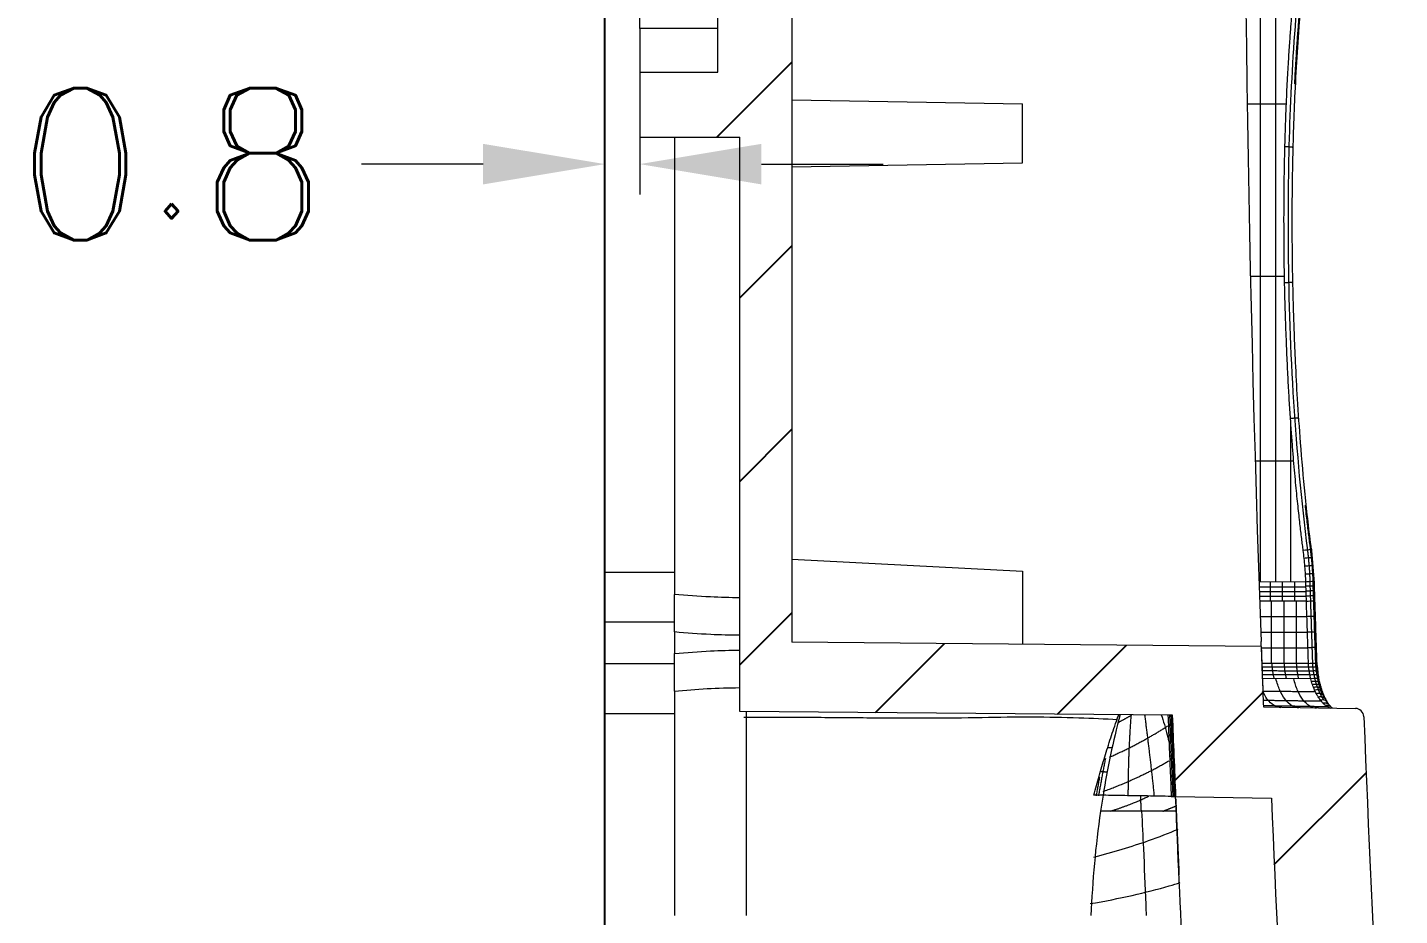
# Model space of a CAD drawing. Header units: millimetres. Extents: x -2408 to -1447, y -915 to -594.
# Drawn here: x -1907.45 to -1875.9, y -840.73 to -820.31 of the extents above; entities that cross this region are included whole.
import ezdxf

# ---------------------------------------------------------------- set-up
doc = ezdxf.new("R2010")
doc.units = ezdxf.units.MM
doc.layers.get('0').update_dxf_attribs({"linetype": 'CONTINUOUS'})
doc.layers.get('Defpoints').update_dxf_attribs({"linetype": 'CONTINUOUS'})
doc.layers.add('4', color=7, linetype='CONTINUOUS', true_color=0xffffff)
doc.styles.add('ROMANC', font='romanc.shx', dxfattribs={"bigfont": 'gbcbig.shx'})
doc.dimstyles.new('YanXiu', dxfattribs={"dimtxt": 2.5, "dimasz": 2.2, "dimexe": 0.66, "dimexo": 0.66, "dimgap": 0.66, "dimtad": 0, "dimdsep": 46, "dimtxsty": 'ROMANC', "dimcen": 0, "dimclrd": 256, "dimclre": 131, "dimclrt": 42, "dimazin": 2, "dimtfac": 1, "dimtofl": 0, "dimtmove": 0, "dimatfit": 3, "dimfxl": 0, "dimlwd": 5, "dimlwe": 5, "dimarcsym": 0})

# ---------------------------------------------------------------- blocks, each defined once
blk = doc.blocks.new('HATCH3')
at = {"color": 1, "linetype": 'Continuous'}
for p, q in [((1309.545, 1596.099), (1311.282, 1597.836)), ((1310.076, 1592.387), (1311.282, 1593.593)), ((1310.076, 1588.145), (1311.282, 1589.351)), ((1310.076, 1583.902), (1311.282, 1585.108)), ((1313.217, 1582.801), (1314.811, 1584.395)), ((1317.423, 1582.764), (1319.017, 1584.358)), ((1320.134, 1581.232), (1322.166, 1583.264)), ((1322.43, 1579.286), (1324.553, 1581.408))]:
    blk.add_line(p, q, dxfattribs=at)
blk = doc.blocks.new('*D46')
at = {"color": 131, "lineweight": 5}
for p, q in [((1516.092, 544.22), (1516.092, 542.853)), ((1516.892, 544.22), (1516.892, 542.853))]:
    blk.add_line(p, q, dxfattribs=at)
at = {"lineweight": 5}
for p, q in [((1513.292, 543.553), (1510.492, 543.553)), ((1519.692, 543.553), (1522.492, 543.553))]:
    blk.add_line(p, q, dxfattribs=at)
for points in [[(1513.292, 544.019), (1513.292, 543.086), (1516.092, 543.553)], [(1519.692, 544.019), (1519.692, 543.086), (1516.892, 543.553)]]:
    blk.add_solid(points)
at = {"layer": 'Defpoints', "color": 0}
for p in [(1516.092, 544.92, 35), (1516.892, 544.92, 35), (1516.092, 543.553)]:
    blk.add_point(p, dxfattribs=at)
at = {"color": 42, "insert": (1506.126, 543.553), "char_height": 3.5, "attachment_point": 5, "style": 'ROMANC'}
blk.add_mtext('0.8', dxfattribs=at)

msp = doc.modelspace()

# ---------------------------------------------------------------- linework, layer by layer
at = {"color": 1}
msp.add_line((-1894.172, -881.15, 35), (-1894.172, -650.987, 35), dxfattribs=at)
at = {"layer": '4', "color": 7, "linetype": 'Continuous', "lineweight": 5}
for p, q in [((-1889.872, -817.832, 35), (-1889.872, -834.447, 35)), ((-1893.372, -820.332, 35), (-1893.372, -819.332, 35)), ((-1891.572, -821.332, 35), (-1891.572, -819.332, 35)), ((-1894.172, -819.457, 35), (-1894.172, -832.833, 35)), ((-1891.572, -820.332, 35), (-1893.372, -820.332, 35)), ((-1893.372, -820.332, 35), (-1893.372, -821.332, 35)), ((-1893.372, -821.332, 35), (-1893.372, -822.832, 35)), ((-1893.372, -821.332, 35), (-1891.572, -821.332, 35)), ((-1889.872, -821.972, 35), (-1884.572, -822.065, 35)), ((-1884.572, -823.42, 35), (-1884.572, -822.065, 35)), ((-1879.401, -822.062, 35), (-1878.499, -822.062, 35)), ((-1893.372, -822.832, 35), (-1891.072, -822.832, 35)), ((-1892.572, -822.832, 35), (-1892.572, -833.345, 35)), ((-1891.072, -836.037, 35), (-1891.072, -822.832, 35)), ((-1889.872, -823.513, 35), (-1884.572, -823.42, 35)), ((-1879.327, -826.029, 35), (-1878.542, -826.029, 35)), ((-1879.219, -830.275, 35), (-1878.33, -830.275, 35)), ((-1889.872, -832.535, 35), (-1884.572, -832.813, 35)), ((-1894.172, -832.833, 35), (-1892.572, -832.833, 35)), ((-1884.572, -832.813, 35), (-1884.572, -834.493, 35)), ((-1878.054, -833.061, 35), (-1879.132, -833.06, 35)), ((-1879.128, -833.168, 35), (-1878.05, -833.168, 35)), ((-1879.125, -833.279, 35), (-1878.047, -833.279, 35)), ((-1879.121, -833.39, 35), (-1878.043, -833.39, 35)), ((-1878.04, -833.499, 35), (-1879.117, -833.499, 35)), ((-1879.105, -833.853, 35), (-1878.028, -833.853, 35)), ((-1894.172, -833.977, 35), (-1892.572, -833.977, 35)), ((-1894.172, -834.937, 35), (-1894.172, -833.977, 35)), ((-1892.572, -834.209, 35), (-1892.572, -834.705, 35)), ((-1879.092, -834.216, 35), (-1878.016, -834.216, 35)), ((-1879.081, -834.541, 35), (-1889.872, -834.447, 35)), ((-1879.079, -834.578, 35), (-1878.004, -834.578, 35)), ((-1894.172, -834.937, 35), (-1892.572, -834.937, 35)), ((-1877.992, -834.932, 35), (-1879.066, -834.932, 35)), ((-1877.941, -835.287, 35), (-1879.054, -835.28, 35)), ((-1892.572, -835.57, 35), (-1892.572, -840.732, 35)), ((-1894.172, -836.082, 35), (-1892.572, -836.082, 35)), ((-1894.172, -836.082, 35), (-1894.172, -849.458, 35)), ((-1881.123, -836.123, 35), (-1891.072, -836.037, 35)), ((-1879.029, -835.932, 35), (-1876.915, -835.969, 35)), ((-1881.148, -837.992, 35), (-1881.148, -837.992, 35)), ((-1881.048, -837.994, 35), (-1878.845, -838.032, 35))]:
    msp.add_line(p, q, dxfattribs=at)
for centre, radius, start, end in [((-1275.224, -812.804, 35), 604.248, 182.061629, 182.193616), ((-1275.224, -812.804, 35), 606.348, 182.2041, 182.380971), ((-1876.918, -836.169, 35), 0.2, 3.4369, 89.0001), ((-1876.918, -836.169, 35), 0.2, 2.2238, 3.4369), ((-1275.224, -812.804, 35), 601.948, 182.223826, 183.72807), ((-1275.224, -812.804, 35), 604.148, 182.393298, 183.728069)]:
    msp.add_arc(centre, radius, start, end, dxfattribs=at)
at = {"layer": '4', "color": 7, "linetype": 'Continuous', "lineweight": 5, "extrusion": (0, 0, -1)}
msp.add_arc((1275.224, -812.804, -35), 606.348, 356.88197, 357.619029, dxfattribs=at)
at = {"layer": '4', "color": 7, "linetype": 'Continuous', "lineweight": 5}
for centre, major_axis, ratio, start_param, end_param in [((-1878.116, -832.339, 35), (0.198, 0.026), 0.000113, 5.776032, 7.836368), ((-1878.043, -833.499, 35), (0.2, 0.006), 0.000014, 4.729851, 6.304027), ((-1877.996, -834.932, 35), (0.2, 0.007), 0.000015, 4.729852, 6.314866), ((-1877.996, -834.932, 35), (0.2, 0.007), 0.000015, 0.062015, 0.462659), ((-1877.945, -835.356, 35), (0.196, 0.042), 0.334881, 0.009047, 1.482011), ((-1877.855, -835.665, 35), (0.187, 0.071), 0.565384, 5.745778, 7.625969)]:
    msp.add_ellipse(centre, major_axis=major_axis, ratio=ratio, start_param=start_param, end_param=end_param, dxfattribs=at)
for points, degree in [([(-1878.565, -779.706, 35), (-1879.564, -797.928, 35), (-1879.738, -816.194, 35), (-1879.084, -834.432, 35)], 3), ([(-1878.113, -832.338, 35), (-1878.118, -832.296, 35), (-1878.13, -832.208, 35), (-1878.148, -832.061, 35), (-1878.168, -831.899, 35), (-1878.189, -831.723, 35), (-1878.21, -831.53, 35), (-1878.233, -831.32, 35), (-1878.257, -831.09, 35), (-1878.281, -830.839, 35), (-1878.307, -830.564, 35), (-1878.333, -830.262, 35), (-1878.36, -829.929, 35), (-1878.388, -829.563, 35), (-1878.416, -829.161, 35), (-1878.443, -828.72, 35), (-1878.469, -828.236, 35), (-1878.493, -827.708, 35), (-1878.516, -827.111, 35), (-1878.536, -826.464, 35), (-1878.549, -825.804, 35), (-1878.555, -825.146, 35), (-1878.556, -824.518, 35), (-1878.552, -823.976, 35), (-1878.545, -823.487, 35), (-1878.535, -823.048, 35), (-1878.523, -822.651, 35), (-1878.51, -822.292, 35), (-1878.497, -821.965, 35), (-1878.483, -821.667, 35), (-1878.468, -821.395, 35), (-1878.454, -821.147, 35), (-1878.441, -820.921, 35), (-1878.427, -820.716, 35), (-1878.414, -820.529, 35), (-1878.402, -820.357, 35), (-1878.389, -820.201, 35), (-1878.378, -820.059, 35), (-1878.37, -819.972, 35), (-1878.367, -819.931, 35)], 3), ([(-1878.365, -823.057, 35), (-1878.285, -823.059, 35), (-1878.539, -823.053, 35)], 2), ([(-1878.372, -826.175, 35), (-1878.292, -826.173, 35), (-1878.546, -826.178, 35)], 2), ([(-1878.237, -829.289, 35), (-1878.156, -829.284, 35), (-1878.41, -829.301, 35)], 2), ([(-1878.054, -833.061, 35), (-1878.055, -833.004, 35), (-1878.06, -832.888, 35), (-1878.073, -832.703, 35), (-1878.091, -832.516, 35), (-1878.105, -832.397, 35), (-1878.113, -832.338, 35)], 3), ([(-1877.952, -833.062, 35), (-1877.963, -832.69, 35), (-1878.012, -832.321, 35)], 2), ([(-1877.884, -833.06, 35), (-1877.895, -832.684, 35), (-1877.945, -832.312, 35)], 2), ([(-1877.879, -833.04, 35), (-1877.881, -832.983, 35), (-1877.887, -832.866, 35), (-1877.901, -832.681, 35), (-1877.92, -832.494, 35), (-1877.935, -832.375, 35), (-1877.943, -832.316, 35)], 3), ([(-1877.857, -833.06, 35), (-1877.918, -832.308, 35)], 1), ([(-1877.922, -832.498, 35), (-1877.843, -832.49, 35), (-1878.094, -832.517, 35)], 2), ([(-1877.905, -832.685, 35), (-1877.825, -832.679, 35), (-1878.077, -832.699, 35)], 2), ([(-1877.892, -832.873, 35), (-1877.812, -832.868, 35), (-1878.064, -832.882, 35)], 2), ([(-1878.862, -833.499, 35), (-1878.862, -833.28, 35), (-1878.862, -833.06, 35)], 2), ([(-1878.586, -833.499, 35), (-1878.586, -833.28, 35), (-1878.586, -833.061, 35)], 2), ([(-1878.309, -833.499, 35), (-1878.309, -833.28, 35), (-1878.309, -833.061, 35)], 2), ([(-1878.04, -833.499, 35), (-1878.042, -833.426, 35), (-1878.047, -833.279, 35), (-1878.051, -833.133, 35), (-1878.054, -833.061, 35)], 3), ([(-1877.876, -833.152, 35), (-1877.808, -833.149, 35), (-1878.053, -833.157, 35)], 2), ([(-1877.873, -833.266, 35), (-1877.804, -833.263, 35), (-1878.05, -833.271, 35)], 2), ([(-1877.94, -833.496, 35), (-1877.948, -833.268, 35), (-1877.955, -833.04, 35)], 2), ([(-1877.872, -833.494, 35), (-1877.88, -833.266, 35), (-1877.887, -833.037, 35)], 2), ([(-1877.864, -833.494, 35), (-1877.867, -833.417, 35), (-1877.871, -833.266, 35), (-1877.876, -833.115, 35), (-1877.879, -833.04, 35)], 3), ([(-1877.843, -833.493, 35), (-1877.858, -833.037, 35)], 1), ([(-1877.844, -833.493, 35), (-1877.851, -833.265, 35), (-1877.858, -833.037, 35)], 2), ([(-1892.572, -834.209, 35), (-1892.572, -834.062, 35), (-1892.572, -833.772, 35), (-1892.572, -833.486, 35), (-1892.572, -833.345, 35)], 3), ([(-1878.839, -834.932, 35), (-1878.839, -834.216, 35), (-1878.839, -833.499, 35)], 2), ([(-1878.555, -834.932, 35), (-1878.555, -834.216, 35), (-1878.555, -833.499, 35)], 2), ([(-1878.27, -834.932, 35), (-1878.27, -834.216, 35), (-1878.27, -833.499, 35)], 2), ([(-1877.869, -833.38, 35), (-1877.8, -833.377, 35), (-1878.046, -833.385, 35)], 2), ([(-1877.992, -834.932, 35), (-1877.998, -834.773, 35), (-1878.009, -834.454, 35), (-1878.024, -833.977, 35), (-1878.035, -833.658, 35), (-1878.04, -833.499, 35)], 3), ([(-1877.893, -834.929, 35), (-1877.918, -834.212, 35), (-1877.94, -833.496, 35)], 2), ([(-1877.825, -834.926, 35), (-1877.849, -834.21, 35), (-1877.872, -833.494, 35)], 2), ([(-1877.796, -834.925, 35), (-1877.821, -834.209, 35), (-1877.844, -833.493, 35)], 2), ([(-1877.796, -834.925, 35), (-1877.843, -833.493, 35)], 1), ([(-1877.854, -833.852, 35), (-1877.785, -833.85, 35), (-1878.031, -833.858, 35)], 2), ([(-1877.842, -834.21, 35), (-1877.773, -834.208, 35), (-1878.019, -834.216, 35)], 2), ([(-1879.081, -834.541, 35), (-1879.082, -834.505, 35), (-1879.083, -834.468, 35), (-1879.084, -834.432, 35)], 3), ([(-1879.081, -834.541, 35), (-1879.067, -834.908, 35), (-1879.054, -835.275, 35), (-1879.04, -835.642, 35)], 3), ([(-1877.83, -834.568, 35), (-1877.761, -834.566, 35), (-1878.007, -834.574, 35)], 2), ([(-1892.572, -835.57, 35), (-1892.572, -835.428, 35), (-1892.572, -835.143, 35), (-1892.572, -834.852, 35), (-1892.572, -834.705, 35)], 3), ([(-1877.979, -835.02, 35), (-1878.521, -835.019, 35), (-1879.063, -835.018, 35)], 2), ([(-1877.969, -835.11, 35), (-1878.514, -835.108, 35), (-1879.06, -835.106, 35)], 2), ([(-1877.954, -835.199, 35), (-1878.505, -835.196, 35), (-1879.057, -835.194, 35)], 2), ([(-1878.779, -835.282, 35), (-1878.822, -835.113, 35), (-1878.828, -834.93, 35)], 2), ([(-1878.497, -835.283, 35), (-1878.54, -835.114, 35), (-1878.547, -834.93, 35)], 2), ([(-1878.216, -835.285, 35), (-1878.259, -835.115, 35), (-1878.265, -834.93, 35)], 2), ([(-1877.941, -835.287, 35), (-1877.948, -835.258, 35), (-1877.961, -835.201, 35), (-1877.976, -835.113, 35), (-1877.987, -835.024, 35), (-1877.991, -834.963, 35), (-1877.992, -834.932, 35)], 3), ([(-1877.813, -835.034, 35), (-1877.744, -835.007, 35), (-1877.989, -835.022, 35)], 2), ([(-1877.803, -835.143, 35), (-1877.734, -835.091, 35), (-1877.978, -835.113, 35)], 2), ([(-1877.788, -835.251, 35), (-1877.72, -835.175, 35), (-1877.963, -835.203, 35)], 2), ([(-1877.843, -835.28, 35), (-1877.886, -835.11, 35), (-1877.893, -834.927, 35)], 2), ([(-1877.776, -835.291, 35), (-1877.818, -835.114, 35), (-1877.825, -834.924, 35)], 2), ([(-1877.765, -835.349, 35), (-1877.772, -835.315, 35), (-1877.786, -835.247, 35), (-1877.801, -835.142, 35), (-1877.812, -835.035, 35), (-1877.816, -834.963, 35), (-1877.817, -834.926, 35)], 3), ([(-1877.748, -835.316, 35), (-1877.796, -834.923, 35)], 1), ([(-1892.572, -835.57, 35), (-1892.073, -835.521, 35), (-1891.572, -835.495, 35), (-1891.072, -835.49, 35)], 3), ([(-1877.851, -835.546, 35), (-1877.87, -835.504, 35), (-1877.904, -835.418, 35), (-1877.93, -835.33, 35), (-1877.941, -835.287, 35)], 3), ([(-1877.748, -835.434, 35), (-1877.692, -835.321, 35), (-1877.925, -835.355, 35)], 2), ([(-1877.728, -835.517, 35), (-1877.672, -835.387, 35), (-1877.903, -835.423, 35)], 2), ([(-1877.705, -835.597, 35), (-1877.649, -835.451, 35), (-1877.879, -835.487, 35)], 2), ([(-1877.81, -835.632, 35), (-1877.817, -835.618, 35), (-1877.832, -835.589, 35), (-1877.845, -835.561, 35), (-1877.851, -835.546, 35)], 3), ([(-1877.758, -835.541, 35), (-1877.81, -835.42, 35), (-1877.846, -835.276, 35)], 2), ([(-1877.693, -835.564, 35), (-1877.745, -835.436, 35), (-1877.78, -835.286, 35)], 2), ([(-1877.721, -835.627, 35), (-1877.743, -835.585, 35), (-1877.763, -835.539, 35)], 2), ([(-1877.666, -835.599, 35), (-1877.749, -835.312, 35)], 1), ([(-1877.831, -835.589, 35), (-1878.437, -835.582, 35), (-1879.042, -835.576, 35)], 2), ([(-1877.685, -835.805, 35), (-1878.36, -835.795, 35), (-1879.035, -835.786, 35)], 2), ([(-1877.6, -835.755, 35), (-1877.637, -835.691, 35), (-1877.768, -835.708, 35)], 2), ([(-1877.633, -835.777, 35), (-1877.68, -835.71, 35), (-1877.724, -835.625, 35)], 2), ([(-1877.658, -835.652, 35), (-1877.679, -835.607, 35), (-1877.698, -835.558, 35)], 2), ([(-1877.629, -835.689, 35), (-1877.667, -835.596, 35)], 1), ([(-1877.626, -835.7, 35), (-1877.647, -835.652, 35), (-1877.666, -835.6, 35)], 2), ([(-1877.523, -835.881, 35), (-1877.568, -835.839, 35), (-1877.662, -835.846, 35)], 2), ([(-1877.57, -835.81, 35), (-1877.617, -835.739, 35), (-1877.66, -835.649, 35)], 2), ([(-1877.553, -835.831, 35), (-1877.63, -835.687, 35)], 1), ([(-1877.442, -835.964, 35), (-1877.501, -835.918, 35), (-1877.565, -835.816, 35)], 2), ([(-1890.914, -838.332, 35), (-1890.914, -837.559, 35), (-1890.914, -836.791, 35), (-1890.914, -836.032, 35)], 3), ([(-1882.325, -836.111, 35), (-1882.487, -836.725, 35), (-1882.616, -837.344, 35), (-1882.717, -837.965, 35)], 3), ([(-1882.38, -836.298, 35), (-1882.215, -836.209, 35), (-1882.054, -836.118, 35)], 2), ([(-1882.073, -836.113, 35), (-1882.144, -837.037, 35), (-1882.143, -837.977, 35)], 2), ([(-1881.762, -836.113, 35), (-1881.641, -837.028, 35), (-1881.542, -837.987, 35)], 2), ([(-1881.223, -836.123, 35), (-1881.215, -836.33, 35), (-1881.199, -836.746, 35), (-1881.174, -837.369, 35), (-1881.157, -837.784, 35), (-1881.148, -837.992, 35)], 3), ([(-1881.104, -838.012, 35), (-1881.144, -837.068, 35), (-1881.18, -836.123, 35)], 2), ([(-1881.073, -838.009, 35), (-1881.112, -837.066, 35), (-1881.148, -836.123, 35)], 2), ([(-1881.054, -838.007, 35), (-1881.093, -837.065, 35), (-1881.129, -836.123, 35)], 2), ([(-1877.537, -835.933, 35), (-1878.284, -835.92, 35), (-1879.03, -835.908, 35)], 2), ([(-1877.466, -835.943, 35), (-1877.512, -835.901, 35), (-1877.601, -835.903, 35)], 2), ([(-1882.565, -837.088, 35), (-1881.83, -836.759, 35), (-1881.223, -836.368, 35)], 2), ([(-1881.206, -836.587, 35), (-1881.105, -836.58, 35), (-1881.105, -836.577, 35)], 2), ([(-1882.664, -837.116, 35), (-1882.823, -837.979, 35)], 1), ([(-1882.588, -836.865, 35), (-1882.506, -836.868, 35)], 1), ([(-1881.187, -837.064, 35), (-1881.086, -837.056, 35), (-1881.087, -837.053, 35)], 2), ([(-1882.761, -837.419, 35), (-1882.69, -837.422, 35), (-1882.62, -837.426, 35)], 2), ([(-1882.716, -837.879, 35), (-1881.859, -837.565, 35), (-1881.199, -837.17, 35)], 2), ([(-1882.798, -837.548, 35), (-1882.876, -837.977, 35)], 1), ([(-1881.168, -837.54, 35), (-1881.067, -837.532, 35), (-1881.067, -837.529, 35)], 2), ([(-1882.717, -837.965, 35), (-1882.786, -837.963, 35), (-1882.856, -837.962, 35), (-1882.926, -837.961, 35)], 3), ([(-1882.717, -837.965, 35), (-1882.737, -838.087, 35), (-1882.757, -838.21, 35), (-1882.775, -838.332, 35)], 3), ([(-1882.554, -838.332, 35), (-1882.055, -838.18, 35), (-1881.663, -837.983, 35)], 2), ([(-1881.859, -837.981, 35), (-1881.842, -838.333, 35)], 1), ([(-1881.045, -837.994, 35), (-1881.079, -837.993, 35), (-1881.114, -837.993, 35), (-1881.148, -837.992, 35)], 3), ([(-1881.046, -838.048, 35), (-1881.04, -838.185, 35), (-1881.035, -838.322, 35), (-1881.029, -838.459, 35)], 3), ([(-1890.914, -840.731, 35), (-1890.914, -839.928, 35), (-1890.914, -839.127, 35), (-1890.914, -838.332, 35)], 3), ([(-1882.774, -838.332, 35), (-1882.891, -839.132, 35), (-1882.961, -839.933, 35), (-1882.995, -840.733, 35)], 3), ([(-1881.34, -838.332, 35), (-1881.17, -838.268, 35), (-1881.019, -838.2, 35)], 2), ([(-1881.029, -838.459, 35), (-1881.01, -838.906, 35), (-1880.99, -839.353, 35), (-1880.97, -839.8, 35)], 3)]:
    msp.add_open_spline(points, degree=degree, dxfattribs=at)
for points, knots in [([(-1879.095, -833.06, 35), (-1879.095, -832.826, 35), (-1879.095, -832.331, 35), (-1879.095, -831.581, 35), (-1879.095, -830.796, 35), (-1879.095, -829.945, 35), (-1879.095, -828.92, 35), (-1879.095, -827.685, 35), (-1879.095, -826.301, 35), (-1879.095, -824.934, 35), (-1879.095, -823.7, 35), (-1879.095, -822.648, 35), (-1879.095, -821.206, 35), (-1879.095, -820.111, 35), (-1879.095, -819.31, 35)], [0, 0, 0, 0, 0.051193, 0.107897, 0.163579, 0.222555, 0.293638, 0.387211, 0.491937, 0.595464, 0.685554, 0.761042, 0.825159, 1, 1, 1, 1]), ([(-1878.745, -833.06, 35), (-1878.745, -832.826, 35), (-1878.745, -832.331, 35), (-1878.745, -831.581, 35), (-1878.745, -830.796, 35), (-1878.745, -829.945, 35), (-1878.745, -828.92, 35), (-1878.745, -827.685, 35), (-1878.745, -826.301, 35), (-1878.745, -824.934, 35), (-1878.745, -823.7, 35), (-1878.745, -822.648, 35), (-1878.745, -821.206, 35), (-1878.745, -820.111, 35), (-1878.745, -819.309, 35)], [0, 0, 0, 0, 0.051201, 0.107902, 0.16358, 0.222552, 0.293631, 0.387198, 0.491917, 0.595439, 0.685523, 0.761006, 0.825119, 1, 1, 1, 1]), ([(-1878.011, -832.325, 35), (-1878.15, -831.192, 35), (-1878.366, -828.898, 35), (-1878.47, -825.677, 35), (-1878.446, -822.68, 35), (-1878.341, -820.853, 35), (-1878.268, -819.94, 35)], [0, 0, 0, 0, 0.275625, 0.557346, 0.7787, 1, 1, 1, 1]), ([(-1877.923, -832.313, 35), (-1877.978, -831.89, 35), (-1878.073, -831.073, 35), (-1878.173, -829.916, 35), (-1878.243, -828.903, 35), (-1878.288, -828.06, 35), (-1878.317, -827.367, 35), (-1878.34, -826.664, 35), (-1878.36, -825.814, 35), (-1878.369, -824.696, 35), (-1878.357, -823.331, 35), (-1878.304, -821.719, 35), (-1878.228, -820.565, 35), (-1878.178, -819.948, 35)], [0, 0, 0, 0, 0.103443, 0.199164, 0.281106, 0.349259, 0.403625, 0.449166, 0.519442, 0.609695, 0.719894, 0.850016, 1, 1, 1, 1]), ([(-1878.309, -821.613, 35), (-1878.306, -821.553, 35), (-1878.298, -821.409, 35), (-1878.286, -821.19, 35), (-1878.272, -820.961, 35), (-1878.258, -820.753, 35), (-1878.245, -820.563, 35), (-1878.232, -820.39, 35), (-1878.22, -820.233, 35), (-1878.208, -820.089, 35), (-1878.2, -819.995, 35), (-1878.196, -819.949, 35), (-1878.196, -819.946, 35)], [0, 0, 0, 0, 0.108007, 0.258052, 0.394597, 0.518816, 0.632262, 0.735969, 0.830592, 0.916749, 0.99505, 1, 1, 1, 1]), ([(-1878.395, -833.061, 35), (-1878.395, -832.826, 35), (-1878.395, -832.331, 35), (-1878.395, -831.581, 35), (-1878.395, -830.796, 35), (-1878.395, -830.08, 35), (-1878.395, -829.619, 35), (-1878.395, -829.429, 35)], [0, 0, 0, 0, 0.193911, 0.408604, 0.619426, 0.84272, 1, 1, 1, 1]), ([(-1877.943, -832.316, 35), (-1877.947, -832.281, 35), (-1877.958, -832.197, 35), (-1877.976, -832.061, 35), (-1877.995, -831.902, 35), (-1878.016, -831.728, 35), (-1878.038, -831.538, 35), (-1878.054, -831.392, 35), (-1878.062, -831.309, 35), (-1878.064, -831.295, 35)], [0, 0, 0, 0, 0.104442, 0.245737, 0.401122, 0.571299, 0.757029, 0.959573, 1, 1, 1, 1]), ([(-1894.172, -833.977, 35), (-1894.172, -833.784, 35), (-1894.172, -833.399, 35), (-1894.172, -833.019, 35), (-1894.172, -832.833, 35)], [0, 0, 0, 0, 0.499683, 1, 1, 1, 1]), ([(-1877.879, -833.04, 35), (-1877.863, -833.041, 35), (-1877.856, -833.042, 35), (-1877.86, -833.045, 35), (-1877.872, -833.046, 35), (-1877.902, -833.05, 35), (-1877.924, -833.052, 35), (-1877.983, -833.056, 35), (-1878.018, -833.058, 35), (-1878.054, -833.061, 35)], [0, 0, 0, 0, 0.25, 0.25, 0.5, 0.5, 0.75, 0.75, 1, 1, 1, 1]), ([(-1891.072, -833.424, 35), (-1891.297, -833.422, 35), (-1891.798, -833.408, 35), (-1892.297, -833.371, 35), (-1892.572, -833.345, 35)], [0, 0, 0, 0, 0.447323, 1, 1, 1, 1]), ([(-1891.072, -834.286, 35), (-1891.295, -834.285, 35), (-1891.796, -834.271, 35), (-1892.295, -834.236, 35), (-1892.572, -834.209, 35)], [0, 0, 0, 0, 0.444464, 1, 1, 1, 1]), ([(-1892.572, -834.705, 35), (-1892.295, -834.679, 35), (-1891.796, -834.643, 35), (-1891.295, -834.63, 35), (-1891.072, -834.628, 35)], [0, 0, 0, 0, 0.555459, 1, 1, 1, 1]), ([(-1894.172, -836.082, 35), (-1894.172, -835.895, 35), (-1894.172, -835.516, 35), (-1894.172, -835.13, 35), (-1894.172, -834.937, 35)], [0, 0, 0, 0, 0.500317, 1, 1, 1, 1]), ([(-1878.217, -835.958, 35), (-1878.269, -835.958, 35), (-1878.375, -835.924, 35), (-1878.532, -835.778, 35), (-1878.658, -835.555, 35), (-1878.716, -835.381, 35), (-1878.742, -835.282, 35)], [0, 0, 0, 0, 0.264862, 0.543678, 0.768223, 1, 1, 1, 1]), ([(-1877.807, -835.965, 35), (-1877.86, -835.965, 35), (-1877.966, -835.931, 35), (-1878.123, -835.784, 35), (-1878.249, -835.559, 35), (-1878.307, -835.384, 35), (-1878.332, -835.284, 35)], [0, 0, 0, 0, 0.264794, 0.543544, 0.768109, 1, 1, 1, 1]), ([(-1877.674, -835.659, 35), (-1877.683, -835.634, 35), (-1877.701, -835.584, 35), (-1877.726, -835.506, 35), (-1877.747, -835.428, 35), (-1877.759, -835.375, 35), (-1877.765, -835.349, 35)], [0, 0, 0, 0, 0.267572, 0.523389, 0.767501, 1, 1, 1, 1]), ([(-1878.626, -835.951, 35), (-1878.678, -835.951, 35), (-1878.784, -835.917, 35), (-1878.936, -835.778, 35), (-1879.015, -835.638, 35), (-1879.046, -835.571, 35)], [0, 0, 0, 0, 0.358941, 0.736785, 1, 1, 1, 1]), ([(-1877.63, -835.685, 35), (-1877.637, -835.671, 35), (-1877.647, -835.659, 35), (-1877.675, -835.639, 35), (-1877.696, -835.63, 35), (-1877.748, -835.623, 35), (-1877.779, -835.625, 35), (-1877.81, -835.632, 35)], [0, 0, 0, 0, 0.286655, 0.286655, 0.643328, 0.643328, 1, 1, 1, 1]), ([(-1877.719, -835.775, 35), (-1877.735, -835.752, 35), (-1877.767, -835.709, 35), (-1877.796, -835.657, 35), (-1877.81, -835.632, 35)], [0, 0, 0, 0, 0.523397, 1, 1, 1, 1]), ([(-1877.565, -835.817, 35), (-1877.568, -835.813, 35), (-1877.572, -835.809, 35), (-1877.606, -835.779, 35), (-1877.661, -835.764, 35), (-1877.719, -835.775, 35)], [0, 0, 0, 0, 0.110838, 0.110838, 1, 1, 1, 1]), ([(-1877.479, -835.966, 35), (-1877.497, -835.96, 35), (-1877.531, -835.948, 35), (-1877.583, -835.915, 35), (-1877.632, -835.875, 35), (-1877.677, -835.828, 35), (-1877.706, -835.792, 35), (-1877.719, -835.775, 35)], [0, 0, 0, 0, 0.227415, 0.442731, 0.644463, 0.830634, 1, 1, 1, 1]), ([(-1890.975, -836.167, 35), (-1890.5, -836.167, 35), (-1889.557, -836.169, 35), (-1888.155, -836.181, 35), (-1886.804, -836.192, 35), (-1885.529, -836.176, 35), (-1884.349, -836.152, 35), (-1883.301, -836.182, 35), (-1882.671, -836.205, 35), (-1882.384, -836.22, 35)], [0, 0, 0, 0, 0.1605, 0.318506, 0.474307, 0.61876, 0.751526, 0.882916, 1, 1, 1, 1]), ([(-1882.926, -837.961, 35), (-1882.887, -837.815, 35), (-1882.808, -837.521, 35), (-1882.679, -837.083, 35), (-1882.541, -836.645, 35), (-1882.431, -836.322, 35), (-1882.368, -836.144, 35), (-1882.356, -836.112, 35)], [0, 0, 0, 0, 0.234872, 0.470835, 0.707949, 0.946288, 1, 1, 1, 1]), ([(-1881.38, -836.113, 35), (-1881.328, -836.263, 35), (-1881.262, -836.479, 35), (-1881.21, -836.708, 35), (-1881.196, -836.773, 35)], [0, 0, 0, 0, 0.715016, 1, 1, 1, 1]), ([(-1881.148, -837.992, 35), (-1881.239, -837.99, 35), (-1881.415, -837.987, 35), (-1881.686, -837.982, 35), (-1881.951, -837.978, 35), (-1882.212, -837.974, 35), (-1882.465, -837.97, 35), (-1882.635, -837.966, 35), (-1882.717, -837.965, 35)], [0, 0, 0, 0, 0.188042, 0.366758, 0.536833, 0.698798, 0.853075, 1, 1, 1, 1]), ([(-1881.148, -837.992, 35), (-1881.126, -837.992, 35), (-1881.089, -837.993, 35), (-1881.056, -837.994, 35), (-1881.048, -837.994, 35), (-1881.048, -837.994, 35)], [0, 0, 0, 0, 0.333818, 0.667636, 1, 1, 1, 1]), ([(-1881.022, -838.332, 35), (-1881.047, -838.332, 35), (-1881.071, -838.332, 35), (-1881.264, -838.332, 35), (-1881.439, -838.332, 35), (-1881.98, -838.332, 35), (-1882.366, -838.332, 35), (-1882.774, -838.332, 35)], [0, 0, 0, 0, 0.047067, 0.047067, 0.364711, 0.364711, 1, 1, 1, 1]), ([(-1881.83, -838.333, 35), (-1881.816, -838.617, 35), (-1881.781, -839.329, 35), (-1881.749, -840.131, 35), (-1881.728, -840.647, 35), (-1881.724, -840.732, 35)], [0, 0, 0, 0, 0.357531, 0.894198, 1, 1, 1, 1]), ([(-1882.93, -839.386, 35), (-1882.479, -839.271, 35), (-1881.806, -839.07, 35), (-1881.204, -838.834, 35), (-1880.99, -838.743, 35)], [0, 0, 0, 0, 0.621743, 1, 1, 1, 1]), ([(-1883.014, -840.458, 35), (-1882.675, -840.4, 35), (-1882.038, -840.276, 35), (-1881.367, -840.103, 35), (-1881.023, -840, 35), (-1880.94, -839.975, 35)], [0, 0, 0, 0, 0.434162, 0.860038, 1, 1, 1, 1])]:
    msp.add_open_spline(points, degree=3, knots=knots, dxfattribs=at)

# ---------------------------------------------------------------- block references
at = {"layer": '4', "color": 7, "linetype": 'Continuous', "lineweight": -3, "xscale": 0.9950248760001159, "yscale": 0.9950248759998885, "zscale": 0.9950248760000022}
msp.add_blockref('HATCH3', (-3194.63, -2410.99, 35), dxfattribs=at)

# ---------------------------------------------------------------- dimensions: what is measured, and where the dimension line sits
dim = msp.add_linear_dim(base=(-1894.172, -823.45), p1=(-1893.372, -822.082, 35), p2=(-1894.172, -822.082, 35), dimstyle='YanXiu', override={"dimtxt": 3.5, "dimasz": 2.8, "dimexe": 0.69965, "dimexo": 0.69965, "dimgap": 0.69965})
dim.commit()
dim.dimension.update_dxf_attribs({"geometry": '*D46', "text_midpoint": (-1904.138, -823.45), "insert": (-3410.264, -1367.002)})

doc.saveas('drawing.dxf')
